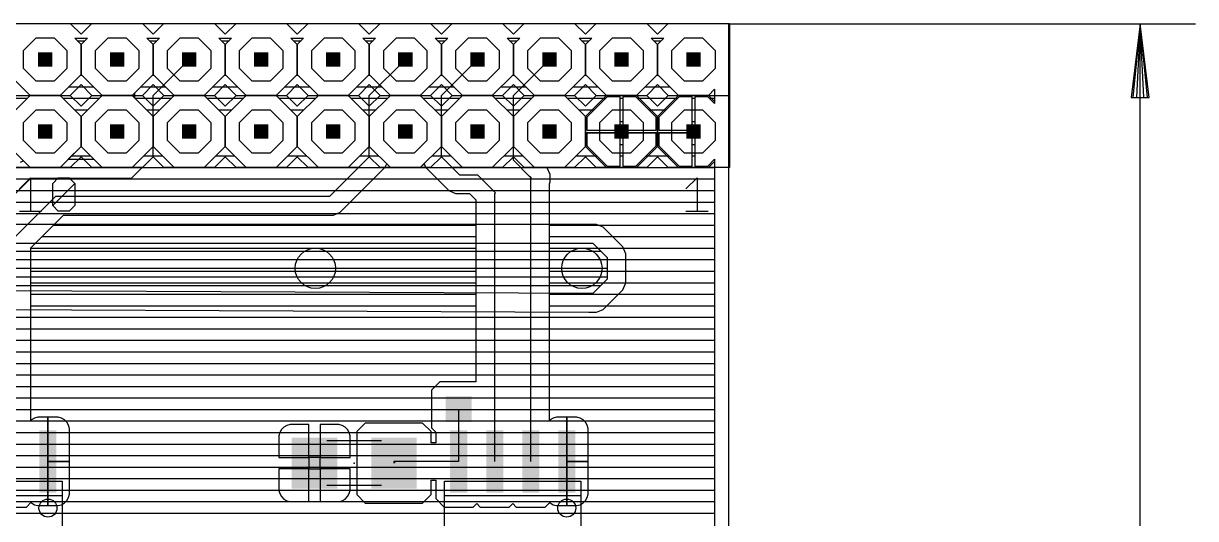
# Model space of a CAD drawing. Extents: x -0.28 to 5.55, y -0.74 to 2.72.
# Drawn here: x 3.92 to 5.547, y 1.512 to 2.2 of the extents above; entities that cross this region are included whole.
import ezdxf

# ---------------------------------------------------------------- set-up
doc = ezdxf.new("R2010")
doc.units = 0
for name, color, linetype in [('1', 22, 'CONTINUOUS'), ('16', 175, 'CONTINUOUS'), ('17', 82, 'CONTINUOUS'), ('18', 82, 'CONTINUOUS'), ('20', 2, 'CONTINUOUS'), ('21', 253, 'CONTINUOUS'), ('23', 7, 'CONTINUOUS'), ('47', 253, 'CONTINUOUS'), ('51', 253, 'CONTINUOUS')]:
    doc.layers.add(name, color=color, linetype=linetype)

# ---------------------------------------------------------------- blocks, each defined once
blk = doc.blocks.new('RECT')
blk.add_solid([(-0.5, -0.5), (0.5, -0.5), (-0.5, 0.5), (0.5, 0.5)])
blk = doc.blocks.new('OCTAGONP')
blk.add_lwpolyline([(-0.5, -0.207107), (-0.5, 0.207107), (-0.207107, 0.5), (0.207107, 0.5), (0.5, 0.207107), (0.5, -0.207107), (0.207107, -0.5), (-0.207107, -0.5)], close=True)
blk = doc.blocks.new('ROUNDV')
blk.add_circle((0, 0), 0.5)
blk = doc.blocks.new('SQUAREV')
blk.add_solid([(-0.5, -0.5), (0.5, -0.5), (-0.5, 0.5), (0.5, 0.5)])

msp = doc.modelspace()

# ---------------------------------------------------------------- linework, layer by layer
at = {"layer": '1'}
for p, q in [((4, 2.170711), (3.991202, 2.179508)), ((3.991202, 2.179508), (4.008797, 2.179508)), ((3.99471, 2.176), (4.00529, 2.176)), ((4.008797, 2.179508), (4, 2.170711)), ((4, 2.129289), (4, 2.170711)), ((4, 2.170711), (4, 2.129289)), ((4.7, 2.170711), (4.691202, 2.179508)), ((4.691202, 2.179508), (4.708797, 2.179508)), ((4.69471, 2.176), (4.70529, 2.176)), ((4.708797, 2.179508), (4.7, 2.170711)), ((4.7, 2.129289), (4.7, 2.170711)), ((4.7, 2.170711), (4.7, 2.129289)), ((4.8, 2.170711), (4.791202, 2.179508)), ((4.791202, 2.179508), (4.808797, 2.179508)), ((4.79471, 2.176), (4.80529, 2.176)), ((4.808797, 2.179508), (4.8, 2.170711)), ((4.8, 2.129289), (4.8, 2.170711)), ((4.8, 2.170711), (4.8, 2.129289)), ((4, 2.16), (4, 2.16)), ((4.1, 2.1), (4.15, 2.15)), ((4.4, 2.1), (4.45, 2.15)), ((4.5, 2.1), (4.55, 2.15)), ((4.6, 2.1), (4.65, 2.15)), ((4.7, 2.16), (4.7, 2.16)), ((4.8, 2.16), (4.8, 2.16)), ((4, 2.144), (4, 2.144)), ((4.7, 2.144), (4.7, 2.144)), ((4.8, 2.144), (4.8, 2.144)), ((3.9, 2.129289), (3.929289, 2.1)), ((3.970711, 2.1), (4, 2.129289)), ((3.998711, 2.128), (4.001289, 2.128)), ((4, 2.129289), (4.029289, 2.1)), ((4.670711, 2.1), (4.7, 2.129289)), ((4.698711, 2.128), (4.701289, 2.128)), ((4.7, 2.129289), (4.729289, 2.1)), ((4.770711, 2.1), (4.8, 2.129289)), ((4.798711, 2.128), (4.801289, 2.128)), ((4.8, 2.129289), (4.829289, 2.1)), ((3.929289, 2.1), (3.9, 2.070711)), ((3.929289, 2.1), (3.970711, 2.1)), ((3.970711, 2.1), (3.929289, 2.1)), ((4, 2.070711), (3.970711, 2.1)), ((3.982711, 2.112), (4.017289, 2.112)), ((4.029289, 2.1), (4, 2.070711)), ((4.029289, 2.1), (4.070711, 2.1)), ((4.070711, 2.1), (4.029289, 2.1)), ((4.070711, 2.1), (4.074, 2.10329)), ((4.074, 2.09671), (4.070711, 2.1)), ((4.074, 2.10329), (4.074, 2.09671)), ((4.1, 2.015), (4.1, 2.1)), ((4.4, 2.015), (4.4, 2.1)), ((4.5, 2.015), (4.5, 2.1)), ((4.6, 2.01), (4.6, 2.1)), ((4.670711, 2.1), (4.636769, 2.1)), ((4.636769, 2.1), (4.636769, 2.1)), ((4.636769, 2.1), (4.670711, 2.1)), ((4.7, 2.070711), (4.670711, 2.1)), ((4.682711, 2.112), (4.717289, 2.112)), ((4.729289, 2.1), (4.7, 2.070711)), ((4.729289, 2.1), (4.770711, 2.1)), ((4.770711, 2.1), (4.729289, 2.1)), ((4.8, 2.070711), (4.770711, 2.1)), ((4.782711, 2.112), (4.817289, 2.112)), ((4.829289, 2.1), (4.870711, 2.1)), ((4.870711, 2.1), (4.879213, 2.108502)), ((4.879213, 2.108502), (4.879213, 2.088669)), ((3.411067, 2.096), (3.925289, 2.096)), ((3.97471, 2.096), (4.025289, 2.096)), ((4.67471, 2.096), (4.725289, 2.096)), ((4.77471, 2.096), (4.828118, 2.096)), ((4.830118, 2.098), (4.802, 2.069882)), ((4.848, 2.098), (4.830118, 2.098)), ((4.848, 2.052001), (4.848, 2.098)), ((4.848, 2.096), (4.852, 2.096)), ((4.869882, 2.098), (4.852, 2.098)), ((4.852, 2.098), (4.852, 2.052001)), ((4.879213, 2.088669), (4.869882, 2.098)), ((4.871882, 2.096), (4.879213, 2.096)), ((3.99071, 2.08), (4.009289, 2.08)), ((4, 2.070711), (4, 2.029289)), ((4, 2.029289), (4, 2.070711)), ((4.69071, 2.08), (4.709289, 2.08)), ((4.7, 2.029289), (4.7, 2.070711)), ((4.7, 2.070711), (4.7, 2.029289)), ((4.79071, 2.08), (4.812118, 2.08)), ((4.8, 2.029289), (4.8, 2.070711)), ((4.802, 2.069882), (4.802, 2.052)), ((4.848, 2.08), (4.852, 2.08)), ((4, 2.064), (4, 2.064)), ((4.7, 2.064), (4.7, 2.064)), ((4.8, 2.064), (4.802, 2.064)), ((4.802, 2.052), (4.847999, 2.052)), ((4.847999, 2.052), (4.847999, 2.048)), ((4.848, 2.064), (4.852, 2.064)), ((4.852, 2.052001), (4.848, 2.052001)), ((4, 2.048), (4, 2.048)), ((4.7, 2.048), (4.7, 2.048)), ((4.8, 2.048), (4.847999, 2.048)), ((4.847999, 2.048), (4.802, 2.048)), ((4.802, 2.048), (4.802, 2.030118)), ((4.848, 2.002), (4.848, 2.047999)), ((4.848, 2.047999), (4.852, 2.047999)), ((4.852, 2.047999), (4.852, 2.002)), ((3.9, 2.029289), (3.920205, 2.009085)), ((3.98171, 2.011), (4, 2.029289)), ((4, 2.032), (4, 2.032)), ((4, 2.029289), (4.01829, 2.011)), ((4.670711, 2), (4.7, 2.029289)), ((4.7, 2.032), (4.7, 2.032)), ((4.7, 2.029289), (4.729289, 2)), ((4.770711, 2), (4.8, 2.029289)), ((4.8, 2.032), (4.802, 2.032)), ((4.802, 2.030118), (4.830118, 2.002)), ((4.848, 2.032), (4.852, 2.032)), ((3.920205, 2.009085), (3.915272, 2.007042)), ((4.01829, 2.011), (3.98171, 2.011)), ((3.98671, 2.016), (4.013289, 2.016)), ((4.07, 1.985), (4.1, 2.015)), ((4.345, 1.96), (4.4, 2.015)), ((4.422042, 2.000272), (4.424085, 2.005205)), ((4.424085, 2.005205), (4.429289, 2)), ((4.470711, 2), (4.475915, 2.005205)), ((4.475915, 2.005205), (4.477958, 2.000272)), ((4.5, 2.015), (4.525, 1.99)), ((4.6225, 1.9875), (4.6, 2.01)), ((4.686711, 2.016), (4.713289, 2.016)), ((4.786711, 2.016), (4.816118, 2.016)), ((4.830118, 2.002), (4.848, 2.002)), ((4.848, 2.016), (4.852, 2.016)), ((4.852, 2.002), (4.869882, 2.002)), ((4.869882, 2.002), (4.879213, 2.011331)), ((4.879213, 2.011331), (4.879213, 0.491498)), ((3.854, 1.909), (3.93, 1.985)), ((3.93, 1.985), (4.07, 1.985)), ((4.359728, 1.937958), (4.414728, 1.992958)), ((4.414728, 1.992958), (4.422042, 2.000272)), ((4.421769, 2), (4.429289, 2)), ((4.429289, 2), (4.470711, 2)), ((4.470711, 2), (4.47823, 2)), ((4.477958, 2.000272), (4.502958, 1.975272)), ((4.525, 1.99), (4.55, 1.99)), ((4.55, 1.99), (4.575, 1.965)), ((4.624, 1.986), (4.6225, 1.9875)), ((4.625, 1.985), (4.624, 1.986)), ((4.624, 1.591862), (4.624, 1.986)), ((4.647042, 1.999728), (4.646769, 2)), ((4.646769, 2), (4.670711, 2)), ((4.651, 1.990172), (4.647042, 1.999728)), ((4.651, 1.979828), (4.651, 1.990172)), ((4.670711, 2), (4.729289, 2)), ((4.729289, 2), (4.770711, 2)), ((4.770711, 2), (4.879213, 2)), ((4.405769, 1.984), (4.49423, 1.984)), ((4.502958, 1.975272), (4.510272, 1.967958)), ((4.65, 1.977414), (4.651, 1.979828)), ((4.65, 1.649264), (4.65, 1.977414)), ((4.651, 1.984), (4.879213, 1.984)), ((3.904, 1.899), (3.965, 1.96)), ((3.965, 1.96), (4.345, 1.96)), ((4.389769, 1.968), (4.51023, 1.968)), ((4.510272, 1.967958), (4.519828, 1.964)), ((4.519828, 1.964), (4.53923, 1.964)), ((4.53923, 1.964), (4.548, 1.95523)), ((4.548, 1.95523), (4.548, 1.702342)), ((4.574, 1.964), (4.575, 1.965)), ((4.574, 1.591862), (4.574, 1.964)), ((4.65, 1.968), (4.879213, 1.968)), ((4.350172, 1.934), (4.359728, 1.937958)), ((4.355, 1.936), (4.548, 1.936)), ((4.373769, 1.952), (4.548, 1.952)), ((4.65, 1.952), (4.879213, 1.952)), ((4.65, 1.936), (4.879213, 1.936)), ((3.93, 1.88823), (3.975769, 1.934)), ((3.961769, 1.92), (4.548, 1.92)), ((3.975769, 1.934), (4.350172, 1.934)), ((4.65, 1.92), (4.879213, 1.92)), ((3.945769, 1.904), (4.548, 1.904)), ((4.65, 1.904), (4.879213, 1.904)), ((3.93, 1.649265), (3.93, 1.88823)), ((3.93, 1.888), (4.548, 1.888)), ((4.65, 1.888), (4.879213, 1.888)), ((3.93, 1.872), (4.548, 1.872)), ((4.65, 1.872), (4.879213, 1.872)), ((3.93, 1.856), (4.548, 1.856)), ((4.65, 1.856), (4.879213, 1.856)), ((3.93, 1.84), (4.548, 1.84)), ((4.65, 1.84), (4.879213, 1.84)), ((3.93, 1.824), (4.548, 1.824)), ((4.65, 1.824), (4.879213, 1.824)), ((3.93, 1.808), (4.548, 1.808)), ((4.65, 1.808), (4.879213, 1.808)), ((3.93, 1.792), (4.548, 1.792)), ((4.65, 1.792), (4.879213, 1.792)), ((3.93, 1.776), (4.548, 1.776)), ((4.65, 1.776), (4.879213, 1.776)), ((3.93, 1.76), (4.548, 1.76)), ((4.65, 1.76), (4.879213, 1.76)), ((3.93, 1.744), (4.548, 1.744)), ((4.65, 1.744), (4.879213, 1.744)), ((3.93, 1.728), (4.548, 1.728)), ((4.65, 1.728), (4.879213, 1.728)), ((3.93, 1.712), (4.548, 1.712)), ((4.65, 1.712), (4.879213, 1.712)), ((3.93, 1.696), (4.491531, 1.696)), ((4.497873, 1.702342), (4.486157, 1.690627)), ((4.548, 1.702342), (4.497873, 1.702342)), ((4.65, 1.696), (4.879213, 1.696)), ((3.93, 1.68), (4.486157, 1.68)), ((4.486157, 1.690627), (4.486157, 1.638373)), ((4.65, 1.68), (4.879213, 1.68)), ((3.93, 1.664), (4.486157, 1.664)), ((4.524, 1.6645), (4.524, 1.591862)), ((4.65, 1.664), (4.879213, 1.664)), ((3.930414, 1.64885), (3.93, 1.649265)), ((3.931137, 1.649573), (3.930414, 1.64885)), ((3.935241, 1.651943), (3.931137, 1.649573)), ((3.939819, 1.653169), (3.935241, 1.651943)), ((3.953999, 1.653169), (3.939819, 1.653169)), ((3.953999, 1.591863), (3.953999, 1.653169)), ((3.953999, 1.648), (3.954, 1.648)), ((3.968181, 1.653169), (3.954, 1.653169)), ((3.954, 1.653169), (3.954, 1.591863)), ((3.972759, 1.651943), (3.968181, 1.653169)), ((3.976863, 1.649573), (3.972759, 1.651943)), ((3.980215, 1.646221), (3.976863, 1.649573)), ((3.978436, 1.648), (4.486157, 1.648)), ((3.982584, 1.642117), (3.980215, 1.646221)), ((4.394338, 1.644933), (4.382622, 1.633217)), ((4.473898, 1.644933), (4.394338, 1.644933)), ((4.485614, 1.633217), (4.473898, 1.644933)), ((4.650414, 1.64885), (4.65, 1.649264)), ((4.651137, 1.649573), (4.650414, 1.64885)), ((4.655241, 1.651943), (4.651137, 1.649573)), ((4.659819, 1.653169), (4.655241, 1.651943)), ((4.673999, 1.653169), (4.659819, 1.653169)), ((4.673999, 1.591863), (4.673999, 1.653169)), ((4.673999, 1.648), (4.674, 1.648)), ((4.688181, 1.653169), (4.674, 1.653169)), ((4.674, 1.653169), (4.674, 1.591863)), ((4.692759, 1.651943), (4.688181, 1.653169)), ((4.696863, 1.649573), (4.692759, 1.651943)), ((4.700215, 1.646221), (4.696863, 1.649573)), ((4.698436, 1.648), (4.879213, 1.648)), ((4.702584, 1.642117), (4.700215, 1.646221)), ((3.953999, 1.632), (3.954, 1.632)), ((3.983811, 1.637539), (3.982584, 1.642117)), ((3.983811, 1.591863), (3.983811, 1.637539)), ((3.983811, 1.632), (4.275681, 1.632)), ((4.275612, 1.631881), (4.274386, 1.627303)), ((4.274386, 1.627303), (4.274386, 1.597248)), ((4.277982, 1.635985), (4.275612, 1.631881)), ((4.281334, 1.639337), (4.277982, 1.635985)), ((4.285438, 1.641706), (4.281334, 1.639337)), ((4.290016, 1.642933), (4.285438, 1.641706)), ((4.316134, 1.642933), (4.290016, 1.642933)), ((4.316134, 1.597249), (4.316134, 1.642933)), ((4.316134, 1.632), (4.33163, 1.632)), ((4.357748, 1.642933), (4.33163, 1.642933)), ((4.33163, 1.642933), (4.33163, 1.597249)), ((4.362326, 1.641706), (4.357748, 1.642933)), ((4.36643, 1.639337), (4.362326, 1.641706)), ((4.369781, 1.635985), (4.36643, 1.639337)), ((4.372151, 1.631881), (4.369781, 1.635985)), ((4.372082, 1.632), (4.382622, 1.632)), ((4.373378, 1.627303), (4.372151, 1.631881)), ((4.373378, 1.597248), (4.373378, 1.627303)), ((4.382622, 1.633217), (4.382622, 1.545783)), ((4.485614, 1.617862), (4.485614, 1.633217)), ((4.485614, 1.632), (4.492189, 1.632)), ((4.486157, 1.638373), (4.492189, 1.632342)), ((4.492189, 1.632342), (4.492189, 1.617862)), ((4.673999, 1.632), (4.674, 1.632)), ((4.703811, 1.637539), (4.702584, 1.642117)), ((4.703811, 1.591863), (4.703811, 1.637539)), ((4.703811, 1.632), (4.879213, 1.632)), ((3.953999, 1.616), (3.954, 1.616)), ((3.983811, 1.616), (4.274386, 1.616)), ((4.316134, 1.616), (4.33163, 1.616)), ((4.373378, 1.616), (4.382622, 1.616)), ((4.492189, 1.617862), (4.485614, 1.617862)), ((4.673999, 1.616), (4.674, 1.616)), ((4.703811, 1.616), (4.879213, 1.616)), ((3.953999, 1.6), (3.954, 1.6)), ((3.983811, 1.6), (4.274386, 1.6)), ((4.274386, 1.597248), (4.316133, 1.597248)), ((4.316133, 1.597248), (4.316133, 1.581752)), ((4.316134, 1.6), (4.33163, 1.6)), ((4.33163, 1.597249), (4.316134, 1.597249)), ((4.331631, 1.581752), (4.331631, 1.597248)), ((4.331631, 1.597248), (4.373378, 1.597248)), ((4.373378, 1.6), (4.382622, 1.6)), ((4.673999, 1.6), (4.674, 1.6)), ((4.703811, 1.6), (4.879213, 1.6)), ((3.954, 1.591863), (3.953999, 1.591863)), ((3.953999, 1.530555), (3.953999, 1.591861)), ((3.953999, 1.591861), (3.954, 1.591861)), ((3.953999, 1.584), (3.954, 1.584)), ((3.954, 1.591861), (3.954, 1.530555)), ((3.954001, 1.591861), (3.954001, 1.591863)), ((3.954001, 1.591863), (3.983811, 1.591863)), ((3.983811, 1.591861), (3.954001, 1.591861)), ((3.983811, 1.546185), (3.983811, 1.591861)), ((3.983811, 1.584), (4.316133, 1.584)), ((4.316133, 1.581752), (4.274386, 1.581752)), ((4.274386, 1.581752), (4.274386, 1.551697)), ((4.316134, 1.536067), (4.316134, 1.581751)), ((4.316134, 1.581751), (4.33163, 1.581751)), ((4.33163, 1.581751), (4.33163, 1.536067)), ((4.331631, 1.584), (4.382622, 1.584)), ((4.373378, 1.581752), (4.331631, 1.581752)), ((4.373378, 1.551697), (4.373378, 1.581752)), ((4.436618, 1.592), (4.434118, 1.5895)), ((4.524, 1.591862), (4.434118, 1.591862)), ((4.434118, 1.591862), (4.434118, 1.5895)), ((4.674, 1.591863), (4.673999, 1.591863)), ((4.673999, 1.530555), (4.673999, 1.591861)), ((4.673999, 1.591861), (4.674, 1.591861)), ((4.673999, 1.584), (4.674, 1.584)), ((4.674, 1.591861), (4.674, 1.530555)), ((4.674001, 1.591861), (4.674001, 1.591863)), ((4.674001, 1.591863), (4.703811, 1.591863)), ((4.703811, 1.591861), (4.674001, 1.591861)), ((4.703811, 1.546185), (4.703811, 1.591861)), ((4.703811, 1.584), (4.879213, 1.584)), ((3.953999, 1.568), (3.954, 1.568)), ((3.983811, 1.568), (4.274386, 1.568)), ((4.316134, 1.568), (4.33163, 1.568)), ((4.373378, 1.568), (4.382622, 1.568)), ((4.485614, 1.545783), (4.485614, 1.565862)), ((4.485614, 1.565862), (4.492189, 1.565862)), ((4.492189, 1.565862), (4.492189, 1.540271)), ((4.673999, 1.568), (4.674, 1.568)), ((4.703811, 1.568), (4.879213, 1.568)), ((3.953999, 1.552), (3.954, 1.552)), ((3.982584, 1.541607), (3.983811, 1.546185)), ((3.983811, 1.552), (4.274386, 1.552)), ((4.274386, 1.551697), (4.275612, 1.547119)), ((4.275612, 1.547119), (4.277982, 1.543015)), ((4.316134, 1.552), (4.33163, 1.552)), ((4.369781, 1.543015), (4.372151, 1.547119)), ((4.372151, 1.547119), (4.373378, 1.551697)), ((4.373378, 1.552), (4.382622, 1.552)), ((4.382622, 1.545783), (4.394338, 1.534067)), ((4.473898, 1.534067), (4.485614, 1.545783)), ((4.485614, 1.552), (4.492189, 1.552)), ((4.673999, 1.552), (4.674, 1.552)), ((4.702584, 1.541607), (4.703811, 1.546185)), ((4.703811, 1.552), (4.879213, 1.552)), ((3.924095, 1.528555), (3.930414, 1.534874)), ((3.930414, 1.534874), (3.931137, 1.534151)), ((3.931137, 1.534151), (3.935241, 1.531782)), ((3.935241, 1.531782), (3.939819, 1.530555)), ((3.939819, 1.530555), (3.953999, 1.530555)), ((3.953999, 1.536), (3.954, 1.536)), ((3.954, 1.530555), (3.968181, 1.530555)), ((3.968181, 1.530555), (3.972759, 1.531782)), ((3.972759, 1.531782), (3.976863, 1.534151)), ((3.976863, 1.534151), (3.980215, 1.537503)), ((3.978712, 1.536), (4.392405, 1.536)), ((3.980215, 1.537503), (3.982584, 1.541607)), ((4.277982, 1.543015), (4.281334, 1.539663)), ((4.281334, 1.539663), (4.285438, 1.537294)), ((4.285438, 1.537294), (4.290016, 1.536067)), ((4.290016, 1.536067), (4.316134, 1.536067)), ((4.33163, 1.536067), (4.357748, 1.536067)), ((4.357748, 1.536067), (4.362326, 1.537294)), ((4.362326, 1.537294), (4.36643, 1.539663)), ((4.36643, 1.539663), (4.369781, 1.543015)), ((4.394338, 1.534067), (4.473898, 1.534067)), ((4.475831, 1.536), (4.49646, 1.536)), ((4.492189, 1.540271), (4.503905, 1.528555)), ((4.544095, 1.528555), (4.549, 1.53346)), ((4.549, 1.53346), (4.553905, 1.528555)), ((4.594095, 1.528555), (4.599, 1.53346)), ((4.599, 1.53346), (4.603905, 1.528555)), ((4.644095, 1.528555), (4.650414, 1.534874)), ((4.650414, 1.534874), (4.651137, 1.534151)), ((4.651137, 1.534151), (4.655241, 1.531782)), ((4.655241, 1.531782), (4.659819, 1.530555)), ((4.659819, 1.530555), (4.673999, 1.530555)), ((4.673999, 1.536), (4.674, 1.536)), ((4.674, 1.530555), (4.688181, 1.530555)), ((4.688181, 1.530555), (4.692759, 1.531782)), ((4.692759, 1.531782), (4.696863, 1.534151)), ((4.696863, 1.534151), (4.700215, 1.537503)), ((4.698712, 1.536), (4.879213, 1.536)), ((4.700215, 1.537503), (4.702584, 1.541607)), ((0.62, 1.52), (4.879213, 1.52)), ((3.883905, 1.528555), (3.924095, 1.528555)), ((4.503905, 1.528555), (4.544095, 1.528555)), ((4.553905, 1.528555), (4.594095, 1.528555)), ((4.603905, 1.528555), (4.644095, 1.528555))]:
    msp.add_line(p, q, dxfattribs=at)
at = {"layer": '16'}
for p, q in [((4, 2.170711), (3.991202, 2.179508)), ((3.991202, 2.179508), (4.008797, 2.179508)), ((3.99471, 2.176), (4.00529, 2.176)), ((4.008797, 2.179508), (4, 2.170711)), ((4, 2.129289), (4, 2.170711)), ((4, 2.170711), (4, 2.129289)), ((4.1, 2.170711), (4.091202, 2.179508)), ((4.091202, 2.179508), (4.108797, 2.179508)), ((4.09471, 2.176), (4.10529, 2.176)), ((4.108797, 2.179508), (4.1, 2.170711)), ((4.1, 2.129289), (4.1, 2.170711)), ((4.1, 2.170711), (4.1, 2.129289)), ((4.2, 2.170711), (4.191202, 2.179508)), ((4.191202, 2.179508), (4.208797, 2.179508)), ((4.19471, 2.176), (4.20529, 2.176)), ((4.208797, 2.179508), (4.2, 2.170711)), ((4.2, 2.129289), (4.2, 2.170711)), ((4.2, 2.170711), (4.2, 2.129289)), ((4.3, 2.170711), (4.291202, 2.179508)), ((4.291202, 2.179508), (4.308797, 2.179508)), ((4.29471, 2.176), (4.30529, 2.176)), ((4.308797, 2.179508), (4.3, 2.170711)), ((4.3, 2.129289), (4.3, 2.170711)), ((4.3, 2.170711), (4.3, 2.129289)), ((4.4, 2.170711), (4.391202, 2.179508)), ((4.391202, 2.179508), (4.408797, 2.179508)), ((4.39471, 2.176), (4.40529, 2.176)), ((4.408797, 2.179508), (4.4, 2.170711)), ((4.4, 2.129289), (4.4, 2.170711)), ((4.4, 2.170711), (4.4, 2.129289)), ((4.5, 2.170711), (4.491202, 2.179508)), ((4.491202, 2.179508), (4.508797, 2.179508)), ((4.49471, 2.176), (4.50529, 2.176)), ((4.508797, 2.179508), (4.5, 2.170711)), ((4.5, 2.129289), (4.5, 2.170711)), ((4.5, 2.170711), (4.5, 2.129289)), ((4.6, 2.170711), (4.591202, 2.179508)), ((4.591202, 2.179508), (4.608797, 2.179508)), ((4.59471, 2.176), (4.60529, 2.176)), ((4.608797, 2.179508), (4.6, 2.170711)), ((4.6, 2.129289), (4.6, 2.170711)), ((4.6, 2.170711), (4.6, 2.129289)), ((4.7, 2.170711), (4.691202, 2.179508)), ((4.691202, 2.179508), (4.708797, 2.179508)), ((4.69471, 2.176), (4.70529, 2.176)), ((4.708797, 2.179508), (4.7, 2.170711)), ((4.7, 2.129289), (4.7, 2.170711)), ((4.7, 2.170711), (4.7, 2.129289)), ((4.8, 2.170711), (4.791202, 2.179508)), ((4.791202, 2.179508), (4.808797, 2.179508)), ((4.79471, 2.176), (4.80529, 2.176)), ((4.808797, 2.179508), (4.8, 2.170711)), ((4.8, 2.129289), (4.8, 2.170711)), ((4.8, 2.170711), (4.8, 2.129289)), ((4, 2.16), (4, 2.16)), ((4.1, 2.16), (4.1, 2.16)), ((4.2, 2.16), (4.2, 2.16)), ((4.3, 2.16), (4.3, 2.16)), ((4.4, 2.16), (4.4, 2.16)), ((4.5, 2.16), (4.5, 2.16)), ((4.6, 2.16), (4.6, 2.16)), ((4.7, 2.16), (4.7, 2.16)), ((4.8, 2.16), (4.8, 2.16)), ((4, 2.144), (4, 2.144)), ((4.1, 2.144), (4.1, 2.144)), ((4.2, 2.144), (4.2, 2.144)), ((4.3, 2.144), (4.3, 2.144)), ((4.4, 2.144), (4.4, 2.144)), ((4.5, 2.144), (4.5, 2.144)), ((4.6, 2.144), (4.6, 2.144)), ((4.7, 2.144), (4.7, 2.144)), ((4.8, 2.144), (4.8, 2.144)), ((3.9, 2.129289), (3.929289, 2.1)), ((3.970711, 2.1), (4, 2.129289)), ((3.998711, 2.128), (4.001289, 2.128)), ((4, 2.129289), (4.029289, 2.1)), ((4.070711, 2.1), (4.1, 2.129289)), ((4.098711, 2.128), (4.101289, 2.128)), ((4.1, 2.129289), (4.129289, 2.1)), ((4.170711, 2.1), (4.2, 2.129289)), ((4.198711, 2.128), (4.201289, 2.128)), ((4.2, 2.129289), (4.229289, 2.1)), ((4.270711, 2.1), (4.3, 2.129289)), ((4.298711, 2.128), (4.301289, 2.128)), ((4.3, 2.129289), (4.329289, 2.1)), ((4.370711, 2.1), (4.4, 2.129289)), ((4.398711, 2.128), (4.401289, 2.128)), ((4.4, 2.129289), (4.429289, 2.1)), ((4.470711, 2.1), (4.5, 2.129289)), ((4.498711, 2.128), (4.501289, 2.128)), ((4.5, 2.129289), (4.529289, 2.1)), ((4.570711, 2.1), (4.6, 2.129289)), ((4.598711, 2.128), (4.601289, 2.128)), ((4.6, 2.129289), (4.629289, 2.1)), ((4.670711, 2.1), (4.7, 2.129289)), ((4.698711, 2.128), (4.701289, 2.128)), ((4.7, 2.129289), (4.729289, 2.1)), ((4.770711, 2.1), (4.8, 2.129289)), ((4.798711, 2.128), (4.801289, 2.128)), ((4.8, 2.129289), (4.829289, 2.1)), ((3.929289, 2.1), (3.9, 2.070711)), ((3.929289, 2.1), (3.970711, 2.1)), ((3.970711, 2.1), (3.929289, 2.1)), ((4, 2.070711), (3.970711, 2.1)), ((3.982711, 2.112), (4.017289, 2.112)), ((4.029289, 2.1), (4, 2.070711)), ((4.029289, 2.1), (4.070711, 2.1)), ((4.070711, 2.1), (4.029289, 2.1)), ((4.1, 2.070711), (4.070711, 2.1)), ((4.082711, 2.112), (4.117289, 2.112)), ((4.129289, 2.1), (4.1, 2.070711)), ((4.129289, 2.1), (4.170711, 2.1)), ((4.170711, 2.1), (4.129289, 2.1)), ((4.2, 2.070711), (4.170711, 2.1)), ((4.182711, 2.112), (4.217289, 2.112)), ((4.229289, 2.1), (4.2, 2.070711)), ((4.229289, 2.1), (4.270711, 2.1)), ((4.270711, 2.1), (4.229289, 2.1)), ((4.3, 2.070711), (4.270711, 2.1)), ((4.282711, 2.112), (4.317289, 2.112)), ((4.329289, 2.1), (4.3, 2.070711)), ((4.329289, 2.1), (4.370711, 2.1)), ((4.370711, 2.1), (4.329289, 2.1)), ((4.4, 2.070711), (4.370711, 2.1)), ((4.382711, 2.112), (4.417289, 2.112)), ((4.429289, 2.1), (4.4, 2.070711)), ((4.429289, 2.1), (4.470711, 2.1)), ((4.470711, 2.1), (4.429289, 2.1)), ((4.5, 2.070711), (4.470711, 2.1)), ((4.482711, 2.112), (4.517289, 2.112)), ((4.529289, 2.1), (4.5, 2.070711)), ((4.529289, 2.1), (4.570711, 2.1)), ((4.570711, 2.1), (4.529289, 2.1)), ((4.6, 2.070711), (4.570711, 2.1)), ((4.582711, 2.112), (4.617289, 2.112)), ((4.629289, 2.1), (4.6, 2.070711)), ((4.629289, 2.1), (4.670711, 2.1)), ((4.670711, 2.1), (4.629289, 2.1)), ((4.7, 2.070711), (4.670711, 2.1)), ((4.682711, 2.112), (4.717289, 2.112)), ((4.729289, 2.1), (4.770711, 2.1)), ((4.782711, 2.112), (4.817289, 2.112)), ((4.829289, 2.1), (4.8, 2.070711)), ((4.829289, 2.1), (4.870711, 2.1)), ((4.870711, 2.1), (4.829289, 2.1)), ((4.870711, 2.1), (4.879213, 2.108502)), ((4.879213, 2.091498), (4.870711, 2.1)), ((4.879213, 2.108502), (4.879213, 2.091498)), ((3.411067, 2.096), (3.925289, 2.096)), ((3.97471, 2.096), (4.025289, 2.096)), ((4.07471, 2.096), (4.125289, 2.096)), ((4.17471, 2.096), (4.225289, 2.096)), ((4.27471, 2.096), (4.325289, 2.096)), ((4.37471, 2.096), (4.425289, 2.096)), ((4.47471, 2.096), (4.525289, 2.096)), ((4.57471, 2.096), (4.625289, 2.096)), ((4.67471, 2.096), (4.728118, 2.096)), ((4.730118, 2.098), (4.702, 2.069882)), ((4.748, 2.098), (4.730118, 2.098)), ((4.748, 2.052001), (4.748, 2.098)), ((4.748, 2.096), (4.752, 2.096)), ((4.752, 2.098), (4.752, 2.052001)), ((4.769882, 2.098), (4.752, 2.098)), ((4.798, 2.069882), (4.769882, 2.098)), ((4.771882, 2.096), (4.825289, 2.096)), ((4.87471, 2.096), (4.879213, 2.096)), ((3.99071, 2.08), (4.009289, 2.08)), ((4, 2.029289), (4, 2.070711)), ((4, 2.070711), (4, 2.029289)), ((4.09071, 2.08), (4.109289, 2.08)), ((4.1, 2.029289), (4.1, 2.070711)), ((4.1, 2.070711), (4.1, 2.029289)), ((4.19071, 2.08), (4.209289, 2.08)), ((4.2, 2.029289), (4.2, 2.070711)), ((4.2, 2.070711), (4.2, 2.029289)), ((4.29071, 2.08), (4.309289, 2.08)), ((4.3, 2.029289), (4.3, 2.070711)), ((4.3, 2.070711), (4.3, 2.029289)), ((4.39071, 2.08), (4.409289, 2.08)), ((4.4, 2.029289), (4.4, 2.070711)), ((4.4, 2.070711), (4.4, 2.029289)), ((4.49071, 2.08), (4.509289, 2.08)), ((4.5, 2.029289), (4.5, 2.070711)), ((4.5, 2.070711), (4.5, 2.029289)), ((4.59071, 2.08), (4.609289, 2.08)), ((4.6, 2.029289), (4.6, 2.070711)), ((4.6, 2.070711), (4.6, 2.029289)), ((4.69071, 2.08), (4.712118, 2.08)), ((4.7, 2.029289), (4.7, 2.070711)), ((4.702, 2.069882), (4.702, 2.052)), ((4.748, 2.08), (4.752, 2.08)), ((4.787882, 2.08), (4.809289, 2.08)), ((4.798, 2.052), (4.798, 2.069882)), ((4.8, 2.070711), (4.8, 2.029289)), ((4, 2.064), (4, 2.064)), ((4.1, 2.064), (4.1, 2.064)), ((4.2, 2.064), (4.2, 2.064)), ((4.3, 2.064), (4.3, 2.064)), ((4.4, 2.064), (4.4, 2.064)), ((4.5, 2.064), (4.5, 2.064)), ((4.6, 2.064), (4.6, 2.064)), ((4.7, 2.064), (4.702, 2.064)), ((4.702, 2.052), (4.747999, 2.052)), ((4.747999, 2.052), (4.747999, 2.048)), ((4.748, 2.064), (4.752, 2.064)), ((4.752, 2.052001), (4.748, 2.052001)), ((4.752001, 2.048), (4.752001, 2.052)), ((4.752001, 2.052), (4.798, 2.052)), ((4.798, 2.064), (4.8, 2.064)), ((4, 2.048), (4, 2.048)), ((4.1, 2.048), (4.1, 2.048)), ((4.2, 2.048), (4.2, 2.048)), ((4.3, 2.048), (4.3, 2.048)), ((4.4, 2.048), (4.4, 2.048)), ((4.5, 2.048), (4.5, 2.048)), ((4.6, 2.048), (4.6, 2.048)), ((4.7, 2.048), (4.747999, 2.048)), ((4.747999, 2.048), (4.702, 2.048)), ((4.702, 2.048), (4.702, 2.030118)), ((4.748, 2.002), (4.748, 2.047999)), ((4.748, 2.047999), (4.752, 2.047999)), ((4.752, 2.047999), (4.752, 2.002)), ((4.798, 2.048), (4.752001, 2.048)), ((4.752001, 2.048), (4.8, 2.048)), ((4.798, 2.030118), (4.798, 2.048)), ((3.9, 2.029289), (3.929289, 2)), ((3.970711, 2), (4, 2.029289)), ((4, 2.032), (4, 2.032)), ((4, 2.029289), (4.029289, 2)), ((4.070711, 2), (4.1, 2.029289)), ((4.1, 2.032), (4.1, 2.032)), ((4.1, 2.029289), (4.129289, 2)), ((4.170711, 2), (4.2, 2.029289)), ((4.2, 2.032), (4.2, 2.032)), ((4.2, 2.029289), (4.229289, 2)), ((4.270711, 2), (4.3, 2.029289)), ((4.3, 2.032), (4.3, 2.032)), ((4.3, 2.029289), (4.329289, 2)), ((4.370711, 2), (4.4, 2.029289)), ((4.4, 2.032), (4.4, 2.032)), ((4.4, 2.029289), (4.429289, 2)), ((4.470711, 2), (4.5, 2.029289)), ((4.5, 2.032), (4.5, 2.032)), ((4.5, 2.029289), (4.529289, 2)), ((4.570711, 2), (4.6, 2.029289)), ((4.6, 2.032), (4.6, 2.032)), ((4.6, 2.029289), (4.629289, 2)), ((4.670711, 2), (4.7, 2.029289)), ((4.7, 2.032), (4.702, 2.032)), ((4.702, 2.030118), (4.730118, 2.002)), ((4.748, 2.032), (4.752, 2.032)), ((4.769882, 2.002), (4.798, 2.030118)), ((4.798, 2.032), (4.8, 2.032)), ((4.8, 2.029289), (4.829289, 2)), ((3.986711, 2.016), (4.013289, 2.016)), ((4.086711, 2.016), (4.113289, 2.016)), ((4.186711, 2.016), (4.213289, 2.016)), ((4.286711, 2.016), (4.313289, 2.016)), ((4.386711, 2.016), (4.413289, 2.016)), ((4.486711, 2.016), (4.513289, 2.016)), ((4.586711, 2.016), (4.613289, 2.016)), ((4.686711, 2.016), (4.716118, 2.016)), ((4.730118, 2.002), (4.748, 2.002)), ((4.748, 2.016), (4.752, 2.016)), ((4.752, 2.002), (4.769882, 2.002)), ((4.783882, 2.016), (4.813289, 2.016)), ((4.870711, 2), (4.879213, 2.008502)), ((4.879213, 2.008502), (4.879213, 0.491498)), ((3.410305, 2), (3.929289, 2)), ((3.929289, 2), (3.970711, 2)), ((3.970711, 2), (4.029289, 2)), ((4.029289, 2), (4.070711, 2)), ((4.070711, 2), (4.129289, 2)), ((4.129289, 2), (4.170711, 2)), ((4.170711, 2), (4.229289, 2)), ((4.229289, 2), (4.270711, 2)), ((4.270711, 2), (4.329289, 2)), ((4.329289, 2), (4.370711, 2)), ((4.370711, 2), (4.429289, 2)), ((4.429289, 2), (4.470711, 2)), ((4.470711, 2), (4.529289, 2)), ((4.529289, 2), (4.570711, 2)), ((4.570711, 2), (4.629289, 2)), ((4.629289, 2), (4.670711, 2)), ((4.670711, 2), (4.829289, 2)), ((4.829289, 2), (4.870711, 2)), ((4.870711, 2), (4.879213, 2)), ((3.402599, 1.984), (4.879213, 1.984)), ((3.394894, 1.968), (4.879213, 1.968)), ((3.370843, 1.936), (4.879213, 1.936)), ((3.385688, 1.952), (4.879213, 1.952)), ((4.715172, 1.921), (3.764828, 1.921)), ((4.724728, 1.917042), (4.715172, 1.921)), ((4.717586, 1.92), (4.879213, 1.92)), ((4.752042, 1.889728), (4.724728, 1.917042)), ((4.737769, 1.904), (4.879213, 1.904)), ((3.77, 1.895), (4.71, 1.895)), ((4.71, 1.895), (4.73, 1.875)), ((4.756, 1.880172), (4.752042, 1.889728)), ((4.752757, 1.888), (4.879213, 1.888)), ((3.75, 1.872), (4.73, 1.872)), ((3.759, 1.884), (4.721, 1.884)), ((4.73, 1.875), (4.73, 1.845)), ((4.756, 1.839828), (4.756, 1.880172)), ((4.756, 1.872), (4.879213, 1.872)), ((3.75, 1.86), (4.73, 1.86)), ((4.756, 1.856), (4.879213, 1.856)), ((3.75, 1.848), (4.73, 1.848)), ((4.73, 1.845), (4.71, 1.825)), ((4.752042, 1.830272), (4.756, 1.839828)), ((4.756, 1.84), (4.879213, 1.84)), ((3.755333, 1.836), (4.721, 1.836)), ((4.71, 1.825), (3.764, 1.8295)), ((4.731996, 1.810227), (4.752042, 1.830272)), ((4.745769, 1.824), (4.879213, 1.824)), ((4.724728, 1.802958), (4.728329, 1.80656)), ((4.728329, 1.80656), (4.731971, 1.810167)), ((4.729783, 1.808), (4.879213, 1.808)), ((4.731971, 1.810167), (4.731996, 1.810227)), ((0.62, 1.792), (4.879213, 1.792)), ((3.765786, 1.803491), (4.704769, 1.799025)), ((4.704769, 1.799025), (4.704828, 1.799)), ((4.704828, 1.799), (4.709927, 1.799)), ((4.709927, 1.799), (4.715048, 1.798976)), ((4.715048, 1.798976), (4.715108, 1.799)), ((4.715108, 1.799), (4.715172, 1.799)), ((4.715172, 1.799), (4.71988, 1.80095)), ((4.71988, 1.80095), (4.724623, 1.802888)), ((4.724623, 1.802888), (4.724669, 1.802934)), ((4.724669, 1.802934), (4.724728, 1.802958)), ((0.62, 1.776), (4.879213, 1.776)), ((0.62, 1.76), (4.879213, 1.76)), ((0.62, 1.744), (4.879213, 1.744)), ((0.62, 1.728), (4.879213, 1.728)), ((0.62, 1.712), (4.879213, 1.712)), ((0.62, 1.696), (4.879213, 1.696)), ((0.62, 1.68), (4.879213, 1.68)), ((0.62, 1.664), (4.879213, 1.664)), ((0.62, 1.648), (4.879213, 1.648)), ((0.62, 1.632), (4.879213, 1.632)), ((0.62, 1.616), (4.879213, 1.616)), ((0.62, 1.6), (4.879213, 1.6)), ((0.62, 1.584), (4.879213, 1.584)), ((0.62, 1.568), (4.879213, 1.568)), ((0.62, 1.552), (4.879213, 1.552)), ((0.62, 1.536), (4.879213, 1.536)), ((0.62, 1.52), (4.879213, 1.52))]:
    msp.add_line(p, q, dxfattribs=at)
at = {"layer": '20'}
for p, q in [((4.899213, 2.199508), (0.6, 2.199508)), ((4.899213, 0.3), (4.899213, 2.199508))]:
    msp.add_line(p, q, dxfattribs=at)
at = {"layer": '21'}
for p, q in [((3.9145, 1.970193), (3.929846, 1.985539)), ((3.929846, 1.985539), (3.929846, 1.9395)), ((3.960539, 1.977866), (3.968212, 1.985539)), ((3.968212, 1.985539), (3.983559, 1.985539)), ((3.983559, 1.985539), (3.991232, 1.977866)), ((4.8395, 1.970193), (4.854846, 1.985539)), ((4.854846, 1.985539), (4.854846, 1.9395)), ((3.960539, 1.947173), (3.960539, 1.977866)), ((3.960539, 1.947173), (3.991232, 1.977866)), ((3.991232, 1.977866), (3.991232, 1.947173)), ((3.9145, 1.9395), (3.945193, 1.9395)), ((3.968212, 1.9395), (3.960539, 1.947173)), ((3.983559, 1.9395), (3.968212, 1.9395)), ((3.991232, 1.947173), (3.983559, 1.9395)), ((4.8395, 1.9395), (4.870193, 1.9395))]:
    msp.add_line(p, q, dxfattribs=at)
for centre in [(3.954, 1.527), (4.674, 1.527)]:
    msp.add_circle(centre, 0.0125, dxfattribs=at)
at = {"layer": '23'}
msp.add_point((4.379, 1.5895), dxfattribs=at)
at = {"layer": '47'}
for p, q in [((4.899213, 2.199508), (5.546772, 2.199508)), ((5.47, 2.199508), (5.457431, 2.097146)), ((5.47, 2.199508), (5.459764, 2.097146)), ((5.47, 2.199508), (5.464882, 2.097146)), ((5.47, 0.3), (5.47, 2.199508)), ((5.482569, 2.097146), (5.47, 2.199508)), ((5.475118, 2.097146), (5.47, 2.199508)), ((5.480236, 2.097146), (5.47, 2.199508)), ((5.457431, 2.097146), (5.482569, 2.097146))]:
    msp.add_line(p, q, dxfattribs=at)
at = {"layer": '51'}
for p, q in [((3.9, 2.2), (3.985, 2.2)), ((3.985, 2.2), (4, 2.185)), ((4, 2.185), (4.015, 2.2)), ((4.015, 2.2), (4.085, 2.2)), ((4.085, 2.2), (4.1, 2.185)), ((4.1, 2.185), (4.115, 2.2)), ((4.115, 2.2), (4.185, 2.2)), ((4.185, 2.2), (4.2, 2.185)), ((4.2, 2.185), (4.215, 2.2)), ((4.215, 2.2), (4.285, 2.2)), ((4.285, 2.2), (4.3, 2.185)), ((4.3, 2.185), (4.315, 2.2)), ((4.315, 2.2), (4.385, 2.2)), ((4.385, 2.2), (4.4, 2.185)), ((4.4, 2.185), (4.415, 2.2)), ((4.415, 2.2), (4.485, 2.2)), ((4.485, 2.2), (4.5, 2.185)), ((4.5, 2.185), (4.515, 2.2)), ((4.515, 2.2), (4.585, 2.2)), ((4.585, 2.2), (4.6, 2.185)), ((4.6, 2.185), (4.615, 2.2)), ((4.615, 2.2), (4.685, 2.2)), ((4.685, 2.2), (4.7, 2.185)), ((4.7, 2.185), (4.715, 2.2)), ((4.715, 2.2), (4.785, 2.2)), ((4.785, 2.2), (4.8, 2.185)), ((4.8, 2.185), (4.815, 2.2)), ((4.815, 2.2), (4.9, 2.2)), ((4.9, 2.2), (4.9, 2.1)), ((3.985, 2.1), (4, 2.115)), ((4, 2.115), (4.015, 2.1)), ((4.085, 2.1), (4.1, 2.115)), ((4.1, 2.115), (4.115, 2.1)), ((4.185, 2.1), (4.2, 2.115)), ((4.2, 2.115), (4.215, 2.1)), ((4.285, 2.1), (4.3, 2.115)), ((4.3, 2.115), (4.315, 2.1)), ((4.385, 2.1), (4.4, 2.115)), ((4.4, 2.115), (4.415, 2.1)), ((4.485, 2.1), (4.5, 2.115)), ((4.5, 2.115), (4.515, 2.1)), ((4.585, 2.1), (4.6, 2.115)), ((4.6, 2.115), (4.615, 2.1)), ((4.685, 2.1), (4.7, 2.115)), ((4.7, 2.115), (4.715, 2.1)), ((4.785, 2.1), (4.8, 2.115)), ((4.8, 2.115), (4.815, 2.1)), ((3.9, 2.1), (3.985, 2.1)), ((3.985, 2.1), (4, 2.085)), ((4, 2.085), (4.015, 2.1)), ((4.015, 2.1), (4.085, 2.1)), ((4.085, 2.1), (4.1, 2.085)), ((4.1, 2.085), (4.115, 2.1)), ((4.115, 2.1), (4.185, 2.1)), ((4.185, 2.1), (4.2, 2.085)), ((4.2, 2.085), (4.215, 2.1)), ((4.215, 2.1), (4.285, 2.1)), ((4.285, 2.1), (4.3, 2.085)), ((4.3, 2.085), (4.315, 2.1)), ((4.315, 2.1), (4.385, 2.1)), ((4.385, 2.1), (4.4, 2.085)), ((4.4, 2.085), (4.415, 2.1)), ((4.415, 2.1), (4.485, 2.1)), ((4.485, 2.1), (4.5, 2.085)), ((4.5, 2.085), (4.515, 2.1)), ((4.515, 2.1), (4.585, 2.1)), ((4.585, 2.1), (4.6, 2.085)), ((4.6, 2.085), (4.615, 2.1)), ((4.615, 2.1), (4.685, 2.1)), ((4.685, 2.1), (4.7, 2.085)), ((4.7, 2.085), (4.715, 2.1)), ((4.715, 2.1), (4.785, 2.1)), ((4.785, 2.1), (4.8, 2.085)), ((4.8, 2.085), (4.815, 2.1)), ((4.815, 2.1), (4.9, 2.1)), ((4.9, 2.1), (4.9, 2)), ((4, 2.015), (3.985, 2)), ((4.015, 2), (4, 2.015)), ((4.1, 2.015), (4.085, 2)), ((4.115, 2), (4.1, 2.015)), ((4.2, 2.015), (4.185, 2)), ((4.215, 2), (4.2, 2.015)), ((4.3, 2.015), (4.285, 2)), ((4.315, 2), (4.3, 2.015)), ((4.4, 2.015), (4.385, 2)), ((4.415, 2), (4.4, 2.015)), ((4.5, 2.015), (4.485, 2)), ((4.515, 2), (4.5, 2.015)), ((4.6, 2.015), (4.585, 2)), ((4.615, 2), (4.6, 2.015)), ((4.7, 2.015), (4.685, 2)), ((4.715, 2), (4.7, 2.015)), ((4.8, 2.015), (4.785, 2)), ((4.815, 2), (4.8, 2.015)), ((3.985, 2), (3.9, 2)), ((4.085, 2), (4.015, 2)), ((4.185, 2), (4.115, 2)), ((4.285, 2), (4.215, 2)), ((4.385, 2), (4.315, 2)), ((4.485, 2), (4.415, 2)), ((4.585, 2), (4.515, 2)), ((4.685, 2), (4.615, 2)), ((4.785, 2), (4.715, 2)), ((4.9, 2), (4.815, 2)), ((4.416992, 1.620484), (4.341008, 1.620484)), ((3.784512, 1.564303), (3.973488, 1.564303)), ((3.973488, 1.564303), (3.973488, 1.544618)), ((4.504512, 1.544618), (4.504512, 1.564303)), ((4.504512, 1.564303), (4.693488, 1.564303)), ((4.693488, 1.564303), (4.693488, 1.544618)), ((4.416992, 1.558516), (4.341008, 1.558516)), ((3.784512, 1.544618), (3.973488, 1.544618)), ((3.973488, 1.544618), (3.973488, 1.414697)), ((4.504512, 1.414697), (4.504512, 1.544618)), ((4.504512, 1.544618), (4.693488, 1.544618)), ((4.693488, 1.544618), (4.693488, 1.414697))]:
    msp.add_line(p, q, dxfattribs=at)

# ---------------------------------------------------------------- block references
at = {"layer": '1', "rotation": 180}
for p, xscale, yscale in [((3.954, 1.591862), 0.023622, 0.086614), ((4.524, 1.591862), 0.023622, 0.086614), ((4.574, 1.591862), 0.023622, 0.086614), ((4.624, 1.591862), 0.023622, 0.086614), ((4.674, 1.591862), 0.023622, 0.086614), ((4.323882, 1.5895), 0.062992, 0.070866), ((4.434118, 1.5895), 0.062992, 0.070866)]:
    msp.add_blockref('RECT', p, dxfattribs=dict(at, xscale=xscale, yscale=yscale))
at = {"layer": '17', "xscale": 0.06, "yscale": 0.06}
for p in [(3.95, 2.15), (3.95, 2.15), (4.05, 2.15), (4.05, 2.15), (4.15, 2.15), (4.15, 2.15), (4.25, 2.15), (4.25, 2.15), (4.35, 2.15), (4.35, 2.15), (4.45, 2.15), (4.45, 2.15), (4.55, 2.15), (4.55, 2.15), (4.65, 2.15), (4.65, 2.15), (4.75, 2.15), (4.75, 2.15), (4.85, 2.15), (4.85, 2.15), (3.95, 2.05), (3.95, 2.05), (4.05, 2.05), (4.05, 2.05), (4.15, 2.05), (4.15, 2.05), (4.25, 2.05), (4.25, 2.05), (4.35, 2.05), (4.35, 2.05), (4.45, 2.05), (4.45, 2.05), (4.55, 2.05), (4.55, 2.05), (4.65, 2.05), (4.65, 2.05), (4.75, 2.05), (4.75, 2.05), (4.85, 2.05), (4.85, 2.05)]:
    msp.add_blockref('OCTAGONP', p, dxfattribs=at)
at = {"layer": '18'}
for name, p, xscale, yscale in [('ROUNDV', (4.325, 1.86), 0.056, 0.056), ('ROUNDV', (4.325, 1.86), 0.056, 0.056), ('ROUNDV', (4.695, 1.86), 0.056, 0.056), ('ROUNDV', (4.695, 1.86), 0.056, 0.056), ('SQUAREV', (4.524, 1.6645), 0.035685, 0.035685), ('SQUAREV', (4.524, 1.6645), 0.035685, 0.035685)]:
    msp.add_blockref(name, p, dxfattribs=dict(at, xscale=xscale, yscale=yscale))
at = {"layer": '51', "xscale": 0.02, "yscale": 0.02}
for p in [(3.95, 2.15), (4.05, 2.15), (4.15, 2.15), (4.25, 2.15), (4.35, 2.15), (4.45, 2.15), (4.55, 2.15), (4.65, 2.15), (4.75, 2.15), (4.85, 2.15), (3.95, 2.05), (4.05, 2.05), (4.15, 2.05), (4.25, 2.05), (4.35, 2.05), (4.45, 2.05), (4.55, 2.05), (4.65, 2.05), (4.75, 2.05), (4.85, 2.05)]:
    msp.add_blockref('RECT', p, dxfattribs=at)
at = {"layer": '51', "rotation": 180}
for p, xscale, yscale in [((3.954, 1.589896), 0.019299, 0.043311), ((4.326766, 1.589465), 0.029531, 0.066929), ((4.431234, 1.589535), 0.029531, 0.066929), ((4.524, 1.589896), 0.019299, 0.043311), ((4.574, 1.589896), 0.019299, 0.043311), ((4.624, 1.589896), 0.019299, 0.043311), ((4.674, 1.589896), 0.019299, 0.043311)]:
    msp.add_blockref('RECT', p, dxfattribs=dict(at, xscale=xscale, yscale=yscale))

doc.saveas('drawing.dxf')
